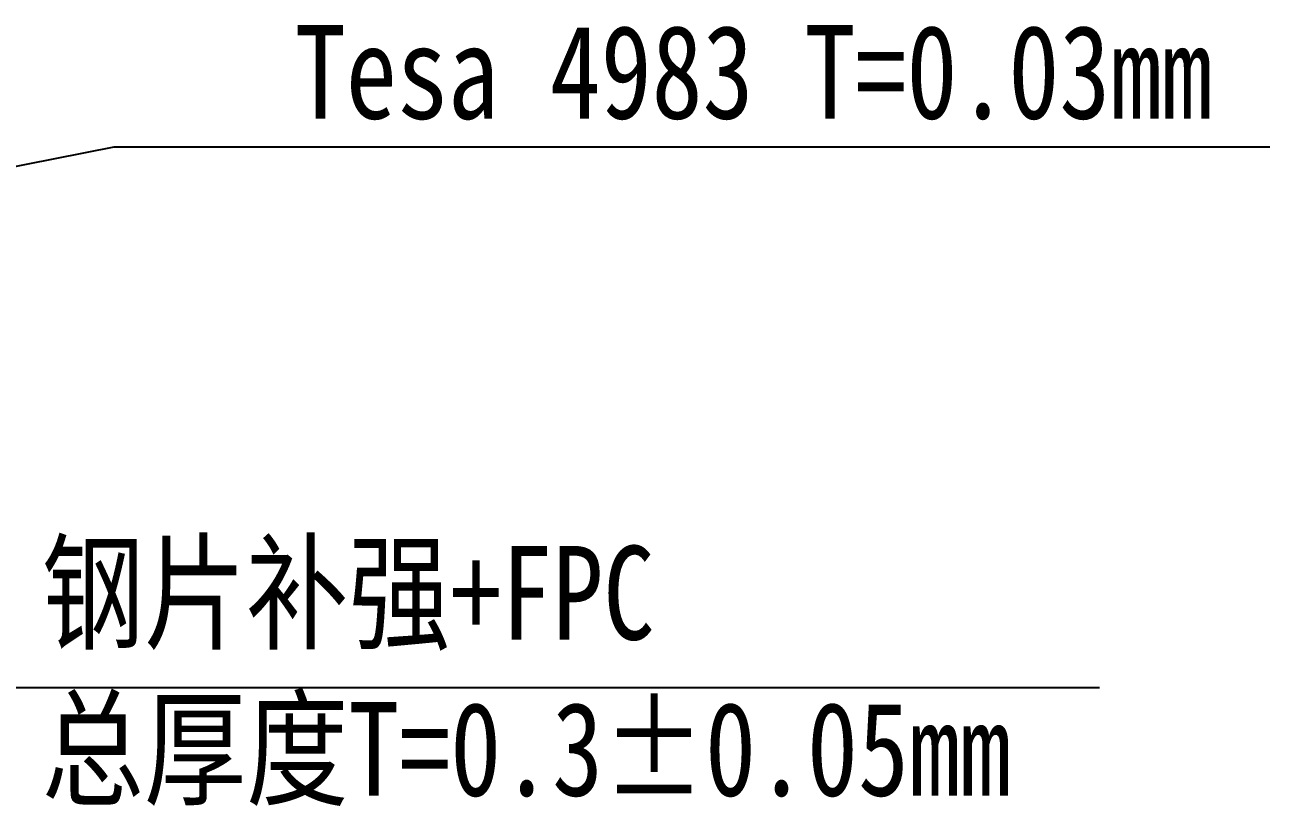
# Model space of a CAD drawing. Header units: inches. Extents: x 1779 to 2225, y 40 to 347.
# Drawn here: x 1962.87 to 1989.54, y 248.92 to 265.59 of the extents above; entities that cross this region are included whole.
import ezdxf
from ezdxf import colors
from ezdxf.entities.mleader import LeaderData, LeaderLine
from ezdxf.math import Vec2, Vec3

# ---------------------------------------------------------------- set-up
doc = ezdxf.new("R2010")
doc.units = ezdxf.units.IN
doc.header["$LTSCALE"] = 2.574606
doc.header["$MEASUREMENT"] = 0
doc.layers.add('dim', color=4, linetype='CONTINUOUS')
doc.styles.get("Standard").update_dxf_attribs({"font": 'romand.shx', "width": 0.8, "bigfont": 'bigfont.shx'})

msp = doc.modelspace()

# ---------------------------------------------------------------- texts
at = {"layer": 'dim', "char_height": 2, "attachment_point": 1}
for s, insert in [('{\\fSimSun|b0|i0|c134|p54;Tesa 4983 T=0.03mm}', (1968.632, 265.592)), ('{\\fSimSun|b0|i0|c134|p54;钢片补强+FPC\\P总厚度T=0.3%%P0.05mm}', (1963.225, 254.473))]:
    msp.add_mtext(s, dxfattribs=dict(at, insert=insert))

# ---------------------------------------------------------------- leaders
at = {"layer": 'dim'}
ml = msp.add_multileader_mtext('Standard', dxfattribs=at)
ml.set_content('', color=256)
ml.set_leader_properties()
ml.build(insert=Vec2(0, 0))
ml.multileader.update_dxf_attribs({"text_right_attachment_type": 6, "dogleg_length": 0.36, "arrow_head_size": 2})
ctx = ml.context
ctx.base_point, ctx.char_height, ctx.arrow_head_size, ctx.landing_gap_size, ctx.plane_origin = Vec3(1989.453, 262.991), 0.18, 2, 0.09, Vec3(1995.29, 259.498)
ctx.right_attachment = 6
notes = []
notes.append((ctx, [(0, (1, 1, 0), (1964.774, 262.991), (1, 0), 24.68, [(0, [(1947.76, 259.638)], 0, [])])]))
ctx.mtext.insert, ctx.mtext.flow_direction = Vec3(1989.543, 263.081), 5
ml = msp.add_multileader_mtext('Standard', dxfattribs=at)
ml.set_content('', color=256)
ml.set_leader_properties()
ml.build(insert=Vec2(0, 0))
ml.multileader.update_dxf_attribs({"text_right_attachment_type": 6, "dogleg_length": 0.36, "arrow_head_size": 2})
ctx = ml.context
ctx.base_point, ctx.char_height, ctx.arrow_head_size, ctx.landing_gap_size, ctx.plane_origin = Vec3(1985.813, 251.449), 0.18, 2, 0.09, Vec3(1992.808, 247.776)
ctx.right_attachment = 6
notes.append((ctx, [(0, (1, 1, 0), (1962.471, 251.449), (1, 0), 23.342, [(0, [(1948.843, 254.529)], 0, [])])]))
ctx.mtext.insert, ctx.mtext.flow_direction = Vec3(1985.903, 251.539), 5
for ctx, leaders in notes:
    for number, flags, end, landing, length, lines in leaders:
        leader = LeaderData()
        leader.index, (leader.has_last_leader_line, leader.has_dogleg_vector, leader.attachment_direction) = number, flags
        leader.last_leader_point, leader.dogleg_vector, leader.dogleg_length = Vec3(end), Vec3(landing), length
        for number, points, colour, breaks in lines:
            line = LeaderLine()
            line.index, line.vertices, line.color, line.breaks = number, Vec3.list(points), colors.encode_raw_color(colour), breaks
            leader.lines.append(line)
        ctx.leaders.append(leader)

doc.saveas('drawing.dxf')
